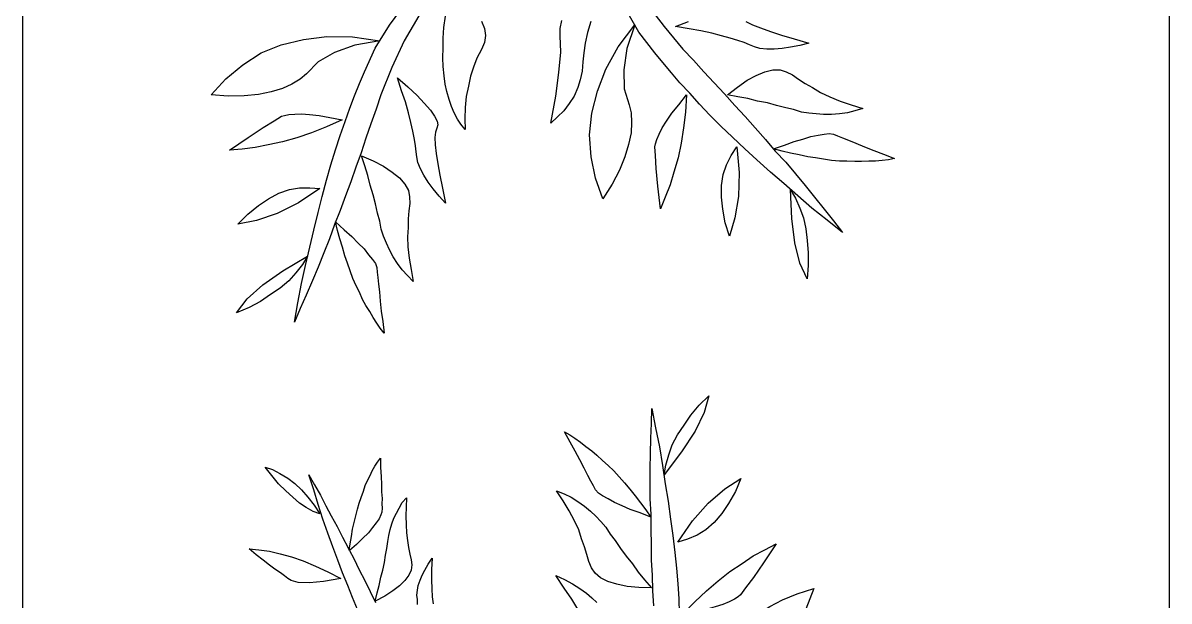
# Model space of a CAD drawing. Header units: millimetres. Extents: x 17 to 218440, y 21 to 53693.
# Drawn here: x 40707.7 to 41007.7, y 15079.8 to 15231.2 of the extents above; entities that cross this region are included whole.
import ezdxf

# ---------------------------------------------------------------- set-up
doc = ezdxf.new("R2010")
doc.units = ezdxf.units.MM
doc.header["$MEASUREMENT"] = 0
doc.layers.add('Plants', color=92, linetype='Continuous')

# ---------------------------------------------------------------- blocks, each defined once
blk = doc.blocks.new('1')
at = {"layer": 'Plants', "linetype": 'Continuous'}
for points in [[(3560.88, 15189.97), (3559.92, 15192.85), (3558.96, 15195.41), (3558.32, 15197.65), (3557.68, 15199.73), (3557.36, 15201.65), (3557.04, 15203.25), (3556.88, 15204.53), (3557.04, 15205.65), (3557.52, 15206.77), (3558, 15208.05), (3558.64, 15209.65), (3559.44, 15211.57), (3560.4, 15213.81), (3561.36, 15216.21), (3562.32, 15218.77), (3563.44, 15221.65), (3563.76, 15220.05), (3563.92, 15218.45), (3564.08, 15216.69), (3564.08, 15214.93), (3564.24, 15213.01), (3564.24, 15211.25), (3564.08, 15209.17), (3564.08, 15207.25), (3563.92, 15205.17), (3563.6, 15203.09), (3563.28, 15201.01), (3562.96, 15198.93), (3562.48, 15196.69), (3562, 15194.45), (3561.52, 15192.21), (3560.88, 15189.97)], [(3546.8, 15177.97), (3544.72, 15180.53), (3542.96, 15183.09), (3541.68, 15185.49), (3540.72, 15187.73), (3540.24, 15189.81), (3540.24, 15191.73), (3540.72, 15193.33), (3541.52, 15194.93), (3542.64, 15196.53), (3543.76, 15198.29), (3544.88, 15200.21), (3546.16, 15202.29), (3547.28, 15204.69), (3548.4, 15207.41), (3549.36, 15210.29), (3550.32, 15213.33), (3550.96, 15211.25), (3551.44, 15209.33), (3551.76, 15207.25), (3551.92, 15205.17), (3551.92, 15203.09), (3551.76, 15201.17), (3551.6, 15199.25), (3551.28, 15197.33), (3550.64, 15195.25), (3550.16, 15193.17), (3549.52, 15190.77), (3548.88, 15188.37), (3548.4, 15185.81), (3547.76, 15183.25), (3547.28, 15180.69), (3546.8, 15177.97)], [(3582.8, 15208.05), (3579.6, 15204.05), (3576.4, 15200.05), (3573.2, 15196.37), (3570, 15192.69), (3566.96, 15189.17), (3563.76, 15185.65), (3560.88, 15182.45), (3557.84, 15179.25), (3554.96, 15176.21), (3552.08, 15173.33), (3549.2, 15170.61), (3546.32, 15168.05), (3543.6, 15165.49), (3541.04, 15163.25), (3538.32, 15161.01), (3535.76, 15158.93), (3530.32, 15154.77), (3524.24, 15151.25)], [(3522.8, 15156.69), (3528.88, 15161.33), (3534.8, 15166.29), (3537.68, 15169.01), (3540.72, 15171.73), (3543.6, 15174.45), (3546.48, 15177.17), (3549.52, 15179.89), (3552.4, 15182.61), (3555.44, 15185.17), (3558.48, 15187.89), (3561.52, 15190.45), (3564.4, 15193.17), (3567.44, 15195.73), (3570.48, 15198.29), (3573.52, 15200.69), (3576.72, 15203.25), (3579.76, 15205.65), (3582.8, 15208.05)], [(3528.88, 15164.37), (3527.6, 15167.73)], [(3527.6, 15182.77), (3528.4, 15184.53), (3529.2, 15186.61), (3530.16, 15189.17), (3531.12, 15192.05), (3532.08, 15195.41), (3533.2, 15199.25), (3533.84, 15196.85), (3534.32, 15194.45), (3534.64, 15192.21), (3534.8, 15190.13), (3534.8, 15188.21), (3534.64, 15186.45), (3534.16, 15185.01), (3533.68, 15183.73), (3533.04, 15182.29), (3532.56, 15180.69), (3531.92, 15178.61), (3531.28, 15176.37), (3530.64, 15173.81), (3530, 15170.93), (3529.52, 15167.89), (3528.88, 15164.37)], [(3571.6, 15194.45), (3573.84, 15195.73), (3576.4, 15196.85), (3578.96, 15197.81), (3581.84, 15198.45), (3584.88, 15198.77), (3588.08, 15199.09), (3591.44, 15199.09), (3594.96, 15198.77), (3590.8, 15196.85), (3585.52, 15195.57), (3579.12, 15194.77), (3571.6, 15194.45), (3571.6, 15194.45)], [(3705.51, 15164.83), (3702.07, 15170.44), (3698.29, 15174.65), (3694.39, 15177.71), (3690.38, 15179.41), (3688.48, 15180.38), (3686.42, 15181.9), (3684.43, 15183.77), (3682.52, 15186.22), (3680.68, 15189.01), (3678.91, 15192.37), (3677.33, 15196.21), (3675.93, 15200.52), (3681.33, 15198.49), (3686.34, 15195.75), (3691.06, 15192.41), (3694.94, 15188.32), (3698.43, 15183.52), (3701.4, 15178.1), (3703.88, 15171.84), (3705.51, 15164.83)], [(3682.67, 15166.24), (3682.67, 15166.24), (3679.45, 15169.37), (3676.57, 15172.41), (3673.92, 15175.47), (3671.49, 15178.55), (3669.39, 15181.77), (3667.43, 15184.67), (3665.81, 15187.71), (3664.3, 15190.64), (3669.25, 15187.33), (3673.11, 15184.71), (3675.79, 15182.67), (3677.6, 15181.36), (3678.11, 15180.72), (3678.77, 15179.75), (3679.46, 15178.34), (3680.17, 15176.7), (3680.8, 15174.71), (3681.47, 15172.27), (3682.05, 15169.48), (3682.67, 15166.24)], [(3560.4, 15180.37), (3560.4, 15180.37), (3567.12, 15181.01), (3573.36, 15180.85), (3578.96, 15179.89), (3583.76, 15178.45), (3580.24, 15177.33), (3576.72, 15176.69), (3573.52, 15176.37), (3570.48, 15176.37), (3567.6, 15176.85), (3565.04, 15177.65), (3562.64, 15178.93), (3560.4, 15180.37)], [(3663.82, 15164.93), (3663.82, 15164.93), (3658.26, 15168.76), (3653.59, 15172.9), (3649.91, 15177.23), (3647.16, 15181.42), (3650.58, 15180.01), (3653.69, 15178.24), (3656.34, 15176.43), (3658.67, 15174.48), (3660.57, 15172.26), (3662.02, 15170), (3663.03, 15167.48), (3663.82, 15164.93)], [(3646.19, 15161.35), (3643.65, 15161.81), (3640.97, 15162.59), (3638.39, 15163.5), (3635.78, 15164.86), (3633.24, 15166.57), (3630.59, 15168.38), (3628.01, 15170.54), (3625.52, 15173.05), (3629.94, 15171.85), (3634.81, 15169.44), (3640.23, 15165.93), (3646.19, 15161.35), (3646.19, 15161.35)], [(3546.8, 15167.25), (3546.8, 15167.25), (3551.28, 15166.93), (3555.44, 15166.45), (3559.44, 15165.81), (3563.28, 15165.01), (3566.96, 15163.89), (3570.32, 15162.93), (3573.52, 15161.65), (3576.56, 15160.37), (3570.64, 15159.73), (3566, 15159.25), (3562.64, 15159.09), (3560.4, 15158.93), (3559.6, 15159.09), (3558.48, 15159.41), (3557.04, 15160.05), (3555.44, 15160.85), (3553.68, 15161.97), (3551.6, 15163.41), (3549.36, 15165.17), (3546.8, 15167.25)], [(3628.87, 15158.13), (3633.89, 15159.13), (3638.92, 15160.14), (3643.73, 15160.9), (3648.55, 15161.67), (3653.14, 15162.41), (3657.86, 15163.05), (3662.12, 15163.65), (3666.5, 15164.14), (3670.66, 15164.62), (3674.72, 15164.98), (3678.68, 15165.21), (3682.53, 15165.32)], [(3680.5, 15158.67), (3676.54, 15158.44), (3672.47, 15158.31), (3668.51, 15158.07), (3664.54, 15158.07), (3660.46, 15157.94), (3656.49, 15157.93), (3652.53, 15157.7), (3648.56, 15157.69), (3644.58, 15157.68), (3640.71, 15157.8), (3636.61, 15157.9), (3632.74, 15158.01), (3628.87, 15158.13)], [(3657.28, 15157.89), (3656.17, 15155.06), (3655.26, 15152.49), (3654.31, 15150.36), (3653.46, 15148.35), (3652.47, 15146.68), (3651.69, 15145.25), (3650.99, 15144.16), (3650.15, 15143.41), (3649.06, 15142.86), (3647.87, 15142.19), (3646.35, 15141.37), (3644.5, 15140.41), (3642.33, 15139.32), (3640.05, 15138.09), (3637.67, 15136.75), (3634.96, 15135.26), (3635.74, 15136.7), (3636.65, 15138.02), (3637.66, 15139.48), (3638.79, 15140.82), (3639.9, 15142.4), (3641.03, 15143.75), (3642.49, 15145.24), (3643.73, 15146.71), (3645.19, 15148.2), (3646.77, 15149.58), (3648.35, 15150.97), (3649.93, 15152.36), (3651.74, 15153.77), (3653.55, 15155.18), (3655.35, 15156.58), (3657.28, 15157.89)], [(3675.78, 15158.03), (3675.73, 15154.73), (3675.43, 15151.64), (3674.87, 15148.98), (3674.17, 15146.64), (3673.2, 15144.74), (3671.96, 15143.27), (3670.57, 15142.35), (3668.93, 15141.64), (3667.04, 15141.14), (3665.05, 15140.51), (3662.96, 15139.76), (3660.64, 15138.99), (3658.24, 15137.87), (3655.63, 15136.51), (3653.05, 15134.92), (3650.36, 15133.2), (3651.21, 15135.21), (3652.07, 15136.99), (3653.16, 15138.79), (3654.38, 15140.48), (3655.71, 15142.08), (3657.07, 15143.45), (3658.43, 15144.81), (3659.91, 15146.08), (3661.73, 15147.26), (3663.44, 15148.54), (3665.47, 15149.97), (3667.51, 15151.4), (3669.52, 15153.05), (3671.65, 15154.6), (3673.67, 15156.25), (3675.78, 15158.03)], [(3681.33, 15138.75), (3678.75, 15137.16), (3675.85, 15135.21), (3672.52, 15132.99), (3673.58, 15135.24), (3674.75, 15137.38), (3675.95, 15139.3), (3677.16, 15141), (3678.39, 15142.47), (3679.65, 15143.72)], [(3528.4, 15153.65), (3534.64, 15151.57), (3540.24, 15150.77), (3545.2, 15150.93), (3549.36, 15152.21), (3551.44, 15152.69), (3554, 15152.85), (3556.72, 15152.69), (3559.76, 15152.05), (3562.96, 15151.09), (3566.48, 15149.65), (3570.16, 15147.73), (3574, 15145.33), (3568.56, 15143.41), (3562.96, 15142.29), (3557.2, 15141.81), (3551.6, 15142.45), (3545.84, 15143.89), (3540.08, 15146.13), (3534.16, 15149.33), (3528.4, 15153.65)], [(3527.6, 15142.13), (3530.48, 15141.33), (3533.2, 15140.69), (3535.76, 15140.37), (3538.16, 15140.05), (3540.56, 15139.89), (3542.8, 15139.41), (3544.88, 15138.77), (3547.12, 15137.81), (3549.04, 15136.53), (3550.96, 15135.09), (3552.56, 15133.49), (3554.16, 15131.73), (3547.12, 15133.01), (3540.88, 15133.81), (3535.6, 15134.29), (3531.28, 15134.13), (3529.36, 15134.13), (3527.28, 15134.61)], [(3606.25, 15064.57), (3601.22, 15065.51), (3596.18, 15066.45), (3591.43, 15067.53), (3586.67, 15068.62), (3582.14, 15069.64), (3577.52, 15070.8), (3573.34, 15071.84), (3569.09, 15073.01), (3565.05, 15074.11), (3561.15, 15075.3), (3557.39, 15076.55), (3553.78, 15077.89), (3550.24, 15079.08), (3547.06, 15080.28), (3543.8, 15081.62), (3540.76, 15082.9), (3534.52, 15085.74), (3528.55, 15089.44), (3522.86, 15093.65)], [(3526.05, 15097.17), (3532.67, 15093.27), (3539.63, 15090.1), (3546.8, 15087.22), (3550.55, 15085.96), (3554.38, 15084.56), (3558.14, 15083.3), (3561.9, 15082.05), (3565.73, 15080.65), (3569.49, 15079.39), (3573.18, 15077.92), (3577.01, 15076.52), (3580.7, 15075.04), (3584.46, 15073.79), (3588.15, 15072.31), (3591.84, 15070.84), (3595.39, 15069.29), (3599.15, 15067.67), (3602.7, 15066.12), (3606.25, 15064.57)], [(3666.04, 15079.04), (3668.14, 15080.17), (3671.05, 15081.57), (3673.83, 15082.99), (3676.74, 15084.39), (3679.65, 15085.79)], [(3681.46, 15081.14), (3678.29, 15079.78), (3675.15, 15078.54), (3671.85, 15077.19), (3668.58, 15075.97), (3665.04, 15074.66), (3661.49, 15073.34), (3657.82, 15072.05), (3654.02, 15070.77), (3650.12, 15069.64), (3646.19, 15068.38), (3648.85, 15069.82), (3651.52, 15071.38), (3654.31, 15072.8), (3656.96, 15074.24), (3659.77, 15075.78), (3662.55, 15077.2), (3665.33, 15078.62), (3665.89, 15078.93), (3664.25, 15079.16), (3662.36, 15079.55), (3660.46, 15079.82), (3658.7, 15080.2), (3656.97, 15080.7), (3655.21, 15081.07), (3653.6, 15081.56), (3652.11, 15082.03), (3650.52, 15082.64), (3649.03, 15083.1), (3647.69, 15083.68), (3646.37, 15084.38), (3645.15, 15084.94), (3643.95, 15085.62), (3642.88, 15086.29), (3641.83, 15087.08), (3644.29, 15087.13), (3646.65, 15087.31), (3648.73, 15087.41), (3650.67, 15087.4), (3652.37, 15087.55), (3653.78, 15087.48), (3654.96, 15087.57), (3655.97, 15087.43), (3656.71, 15087.2), (3657.69, 15086.8), (3658.74, 15086.01), (3660.03, 15085.05), (3661.43, 15083.95), (3662.9, 15082.45), (3664.48, 15080.81), (3666.04, 15079.04)], [(3527.47, 15113.53), (3529.38, 15114.37), (3531.23, 15114.64), (3533.03, 15114.33), (3534.91, 15113.52), (3537.16, 15112.36), (3539.48, 15111.43), (3541.86, 15110.7), (3544.52, 15110.13), (3547.19, 15109.56), (3550.06, 15109.28), (3553, 15109.22), (3555.86, 15109.3), (3554.46, 15108.18), (3553.12, 15107.29), (3551.43, 15106.38), (3549.8, 15105.69), (3547.95, 15105.07), (3545.89, 15104.51), (3543.97, 15104.03), (3541.76, 15103.76), (3539.34, 15103.55), (3537.05, 15103.41), (3534.47, 15103.49), (3531.89, 15103.56), (3529.1, 15103.7), (3526.15, 15104.12)], [(3542.31, 15091.53), (3544.67, 15094.24), (3546.97, 15096.74), (3548.92, 15098.51), (3550.74, 15100.21), (3552.35, 15101.25), (3553.62, 15101.93), (3554.62, 15102.1), (3555.49, 15101.84), (3556.57, 15101.51), (3557.94, 15101.34), (3559.86, 15101.46), (3562.08, 15101.73), (3564.79, 15102.1), (3567.78, 15102.61), (3571.19, 15103.34), (3575.11, 15104.17), (3573.29, 15102.47), (3571.4, 15100.92), (3569.58, 15099.58), (3567.82, 15098.46), (3566.13, 15097.55), (3564.5, 15096.86), (3563, 15096.61), (3561.65, 15096.43), (3560.08, 15096.31), (3558.44, 15095.98), (3556.3, 15095.56), (3554.03, 15095.07), (3551.47, 15094.43), (3548.62, 15093.64), (3545.72, 15092.63), (3542.31, 15091.53)], [(3680.17, 15096.84), (3678.86, 15096.76), (3677.69, 15096.67), (3676.42, 15096.84), (3675.15, 15097.02), (3673.79, 15097.47), (3672.45, 15098.05), (3671.13, 15098.75), (3669.57, 15099.61), (3668.03, 15100.6), (3670.98, 15100.45), (3673.69, 15100.46), (3676.03, 15100.52), (3678.11, 15100.61), (3679.96, 15100.87)], [(3562.75, 15082.14), (3564.03, 15085.18), (3565.46, 15087.94), (3566.97, 15090.2), (3568.49, 15092.1), (3570.1, 15093.51), (3571.8, 15094.41), (3573.43, 15094.74), (3575.22, 15094.79), (3577.16, 15094.56), (3579.24, 15094.4), (3581.46, 15094.32), (3583.9, 15094.17), (3586.54, 15094.31), (3589.47, 15094.61), (3592.46, 15095.12), (3595.6, 15095.71), (3594.06, 15094.16), (3592.6, 15092.83), (3590.91, 15091.57), (3589.16, 15090.45), (3587.32, 15089.47), (3585.55, 15088.7), (3583.78, 15087.94), (3581.94, 15087.32), (3579.8, 15086.9), (3577.74, 15086.34), (3575.32, 15085.78), (3572.91, 15085.21), (3570.42, 15084.43), (3567.86, 15083.78), (3565.38, 15083), (3562.75, 15082.14)], [(3679.25, 15085.72), (3677.13, 15086.27), (3675.14, 15086.81), (3673, 15087.24), (3671.14, 15087.76), (3669.13, 15088.17), (3667.23, 15088.44), (3665.47, 15088.81), (3663.69, 15089.06), (3662.05, 15089.29), (3660.54, 15089.63), (3659.06, 15090.1), (3657.57, 15090.57), (3656.25, 15091.27), (3654.93, 15091.97), (3653.49, 15092.82), (3652.22, 15093.9), (3654.67, 15093.82), (3656.98, 15093.75), (3659.32, 15093.81), (3661.4, 15093.91), (3663.37, 15094.15), (3665.22, 15094.41), (3666.96, 15094.81), (3668.42, 15095.12), (3669.74, 15095.32), (3671.14, 15095.13), (3672.48, 15094.55), (3673.87, 15093.45), (3675.24, 15092.1), (3676.54, 15090.36), (3677.93, 15088.23), (3679.25, 15085.72)], [(3579.97, 15075.38), (3582.06, 15077.59), (3583.87, 15079.64), (3585.54, 15081.26), (3587.07, 15082.8), (3588.62, 15083.99), (3589.88, 15085.03), (3590.93, 15085.77), (3591.99, 15086.16), (3593.21, 15086.26), (3594.56, 15086.44), (3596.27, 15086.63), (3598.34, 15086.83), (3600.77, 15087.04), (3603.34, 15087.33), (3606.05, 15087.69), (3609.12, 15088.06), (3607.86, 15087.02), (3606.52, 15086.13), (3605.05, 15085.16), (3603.5, 15084.33), (3601.88, 15083.28), (3600.33, 15082.45), (3598.42, 15081.61), (3596.72, 15080.71), (3594.81, 15079.87), (3592.83, 15079.17), (3590.84, 15078.47), (3588.86, 15077.77), (3586.66, 15077.14), (3584.45, 15076.51), (3582.25, 15075.87), (3579.97, 15075.38)], [(3532.63, 15086.9), (3533.74, 15080.42), (3535.67, 15075.1), (3538.15, 15070.8), (3541.24, 15067.74), (3542.65, 15066.13), (3544, 15063.95), (3545.14, 15061.47), (3546.01, 15058.49), (3546.67, 15055.22), (3547.06, 15051.43), (3547.1, 15047.28), (3546.79, 15042.76), (3542.54, 15046.66), (3538.91, 15051.07), (3535.77, 15055.92), (3533.69, 15061.16), (3532.25, 15066.92), (3531.51, 15073.06), (3531.54, 15079.78), (3532.63, 15086.9)], [(3553.3, 15077.09), (3553.3, 15077.09), (3555.13, 15072.98), (3556.67, 15069.09), (3557.99, 15065.26), (3559.09, 15061.5), (3559.84, 15057.72), (3560.58, 15054.31), (3560.96, 15050.88), (3561.26, 15047.6), (3557.91, 15052.52), (3555.3, 15056.38), (3553.57, 15059.27), (3552.37, 15061.17), (3552.14, 15061.95), (3551.89, 15063.09), (3551.78, 15064.66), (3551.73, 15066.45), (3551.89, 15068.53), (3552.18, 15071.04), (3552.67, 15073.85), (3553.3, 15077.09)], [(3673.34, 15076.72), (3674.13, 15072.22), (3674.52, 15068.54), (3674.37, 15065.59), (3673.85, 15063.73), (3673.34, 15062.89), (3672.69, 15061.95), (3671.9, 15060.9), (3670.92, 15059.48), (3669.82, 15058.09), (3668.56, 15056.45), (3667.14, 15054.59), (3665.58, 15052.74), (3665.81, 15055.29), (3666.2, 15058.08), (3666.85, 15060.83), (3667.65, 15063.82), (3668.73, 15066.9), (3670.08, 15070.07), (3671.57, 15073.35), (3673.34, 15076.72)], [(3571.28, 15071.28), (3571.28, 15071.28), (3575.02, 15065.65), (3577.82, 15060.08), (3579.61, 15054.68), (3580.6, 15049.77), (3577.96, 15052.35), (3575.73, 15055.15), (3573.94, 15057.82), (3572.51, 15060.5), (3571.57, 15063.27), (3571.07, 15065.9), (3571.07, 15068.62), (3571.28, 15071.28)], [(3644.19, 15056.9), (3644.86, 15058.87), (3645.9, 15060.79), (3647.09, 15062.82), (3648.52, 15064.69), (3650.18, 15066.4), (3652.09, 15068.07), (3654.13, 15069.72), (3656.41, 15071.21), (3655.78, 15069.49), (3654.76, 15067.7), (3653.6, 15065.92), (3652.07, 15064.19), (3650.39, 15062.36), (3648.57, 15060.42), (3646.38, 15058.66), (3644.19, 15056.9)], [(3588.98, 15068.04), (3591.16, 15066.67), (3593.36, 15064.94), (3595.41, 15063.13), (3597.34, 15060.89), (3599.05, 15058.36), (3600.84, 15055.69), (3602.43, 15052.73), (3603.8, 15049.47), (3600.15, 15052.24), (3596.53, 15056.29), (3592.81, 15061.56), (3588.98, 15068.04), (3588.98, 15068.04)]]:
    blk.add_lwpolyline(points, dxfattribs=at)

msp = doc.modelspace()

# ---------------------------------------------------------------- linework, layer by layer
msp.add_lwpolyline([(41007.71, 18338.99), (41007.71, 7776.37), (40707.71, 7776.37), (40707.71, 18338.99)], close=True)

# ---------------------------------------------------------------- block references
at = {"rotation": 270}
msp.add_blockref('1', (25714.19, 18759.1), dxfattribs=at)

doc.saveas('drawing.dxf')
